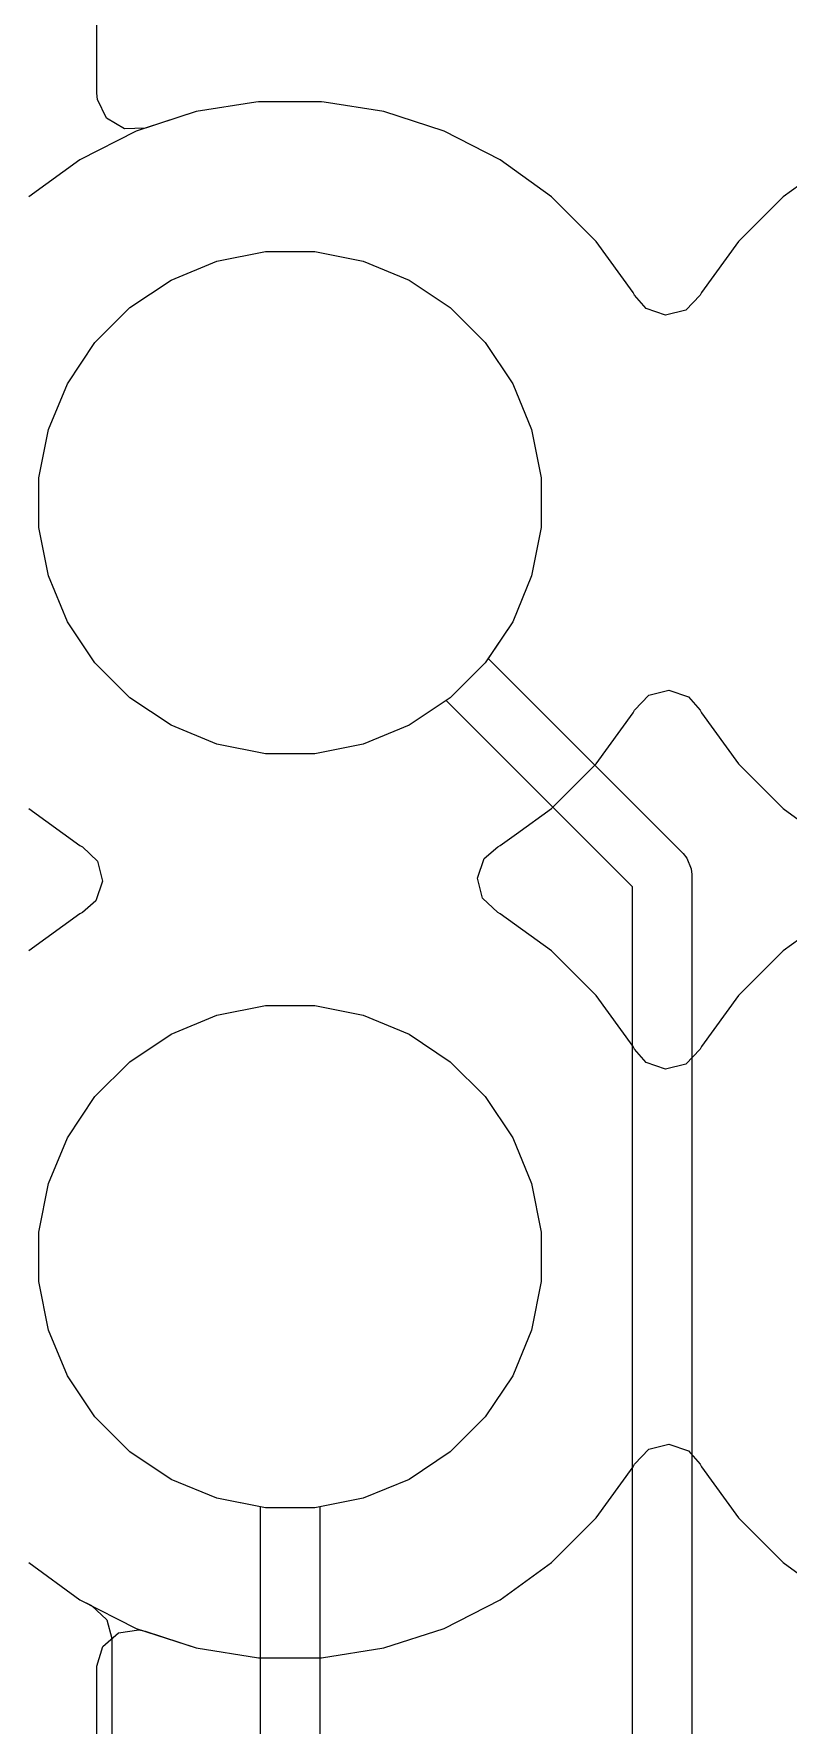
# Model space of a CAD drawing. Header units: inches. Extents: x 6.57 to 9.79, y -8.72 to -3.17.
# Drawn here: x 8.0074 to 8.1074, y -7.662 to -7.4377 of the extents above; entities that cross this region are included whole.
import ezdxf

# ---------------------------------------------------------------- set-up
doc = ezdxf.new("R2010")
doc.units = ezdxf.units.IN
doc.header["$MEASUREMENT"] = 0
doc.layers.add('B.Cu', color=153, linetype='CONTINUOUS', true_color=0x4d7fc4)

msp = doc.modelspace()

# ---------------------------------------------------------------- linework, layer by layer
at = {"layer": 'B.Cu', "linetype": 'CONTINUOUS'}
for p, q in [((8.01577, -7.44558), (8.01577, -6.88189)), ((8.01577, -7.44558), (8.01577, -7.26689)), ((8.01584, -7.44641), (8.01577, -7.44558)), ((8.01584, -7.44641), (8.01577, -7.44558)), ((8.01705, -7.44888), (8.01584, -7.44641)), ((8.01705, -7.44888), (8.01584, -7.44641)), ((8.03685, -7.44677), (8.02892, -7.44802)), ((8.03685, -7.44677), (8.02892, -7.44802)), ((8.03685, -7.44677), (8.02892, -7.44802)), ((8.03685, -7.44677), (8.02892, -7.44802)), ((8.03719, -7.44671), (8.03685, -7.44677)), ((8.03719, -7.44671), (8.03685, -7.44677)), ((8.03719, -7.44671), (8.03685, -7.44677)), ((8.03719, -7.44671), (8.03685, -7.44677)), ((8.04555, -7.44671), (8.03719, -7.44671)), ((8.04555, -7.44671), (8.03719, -7.44671)), ((8.04555, -7.44671), (8.03719, -7.44671)), ((8.04555, -7.44671), (8.03719, -7.44671)), ((8.04589, -7.44677), (8.04555, -7.44671)), ((8.04589, -7.44677), (8.04555, -7.44671)), ((8.04589, -7.44677), (8.04555, -7.44671)), ((8.04589, -7.44677), (8.04555, -7.44671)), ((8.05382, -7.44802), (8.04589, -7.44677)), ((8.05382, -7.44802), (8.04589, -7.44677)), ((8.05382, -7.44802), (8.04589, -7.44677)), ((8.05382, -7.44802), (8.04589, -7.44677)), ((8.01941, -7.4503), (8.01705, -7.44888)), ((8.01941, -7.4503), (8.01705, -7.44888)), ((8.02892, -7.44802), (8.02096, -7.45061)), ((8.02892, -7.44802), (8.02096, -7.45061)), ((8.02892, -7.44802), (8.02216, -7.45022)), ((8.02892, -7.44802), (8.02216, -7.45022)), ((8.06178, -7.45061), (8.05382, -7.44802)), ((8.05382, -7.44802), (8.05382, -7.44802)), ((8.05382, -7.44802), (8.05382, -7.44802)), ((8.06178, -7.45061), (8.05382, -7.44802)), ((8.05382, -7.44802), (8.05382, -7.44802)), ((8.05382, -7.44802), (8.05382, -7.44802)), ((8.06178, -7.45061), (8.05382, -7.44802)), ((8.05382, -7.44802), (8.05382, -7.44802)), ((8.05382, -7.44802), (8.05382, -7.44802)), ((8.06178, -7.45061), (8.05382, -7.44802)), ((8.05382, -7.44802), (8.05382, -7.44802)), ((8.05382, -7.44802), (8.05382, -7.44802)), ((8.02096, -7.45061), (8.0135, -7.45441)), ((8.02096, -7.45061), (8.0135, -7.45441)), ((8.02216, -7.45022), (8.01941, -7.4503)), ((8.02216, -7.45022), (8.01941, -7.4503)), ((8.06924, -7.45441), (8.06178, -7.45061)), ((8.06178, -7.45061), (8.06178, -7.45061)), ((8.06178, -7.45061), (8.06178, -7.45061)), ((8.06924, -7.45441), (8.06178, -7.45061)), ((8.06178, -7.45061), (8.06178, -7.45061)), ((8.06178, -7.45061), (8.06178, -7.45061)), ((8.06924, -7.45441), (8.06178, -7.45061)), ((8.06178, -7.45061), (8.06178, -7.45061)), ((8.06178, -7.45061), (8.06178, -7.45061)), ((8.06924, -7.45441), (8.06178, -7.45061)), ((8.06178, -7.45061), (8.06178, -7.45061)), ((8.06178, -7.45061), (8.06178, -7.45061)), ((8.0135, -7.45441), (8.00673, -7.45933)), ((8.0135, -7.45441), (8.00673, -7.45933)), ((8.07601, -7.45933), (8.06924, -7.45441)), ((8.07601, -7.45933), (8.06924, -7.45441)), ((8.07601, -7.45933), (8.06924, -7.45441)), ((8.07601, -7.45933), (8.06924, -7.45441)), ((8.1135, -7.45441), (8.10673, -7.45933)), ((8.1135, -7.45441), (8.10673, -7.45933)), ((8.1135, -7.45441), (8.10673, -7.45933)), ((8.1135, -7.45441), (8.10673, -7.45933)), ((8.08193, -7.46525), (8.07601, -7.45933)), ((8.08193, -7.46525), (8.07601, -7.45933)), ((8.08193, -7.46525), (8.07601, -7.45933)), ((8.08193, -7.46525), (8.07601, -7.45933)), ((8.10673, -7.45933), (8.10081, -7.46525)), ((8.10673, -7.45933), (8.10081, -7.46525)), ((8.10673, -7.45933), (8.10081, -7.46525)), ((8.10673, -7.45933), (8.10081, -7.46525)), ((8.03166, -7.46786), (8.03809, -7.46658)), ((8.03166, -7.46786), (8.03809, -7.46658)), ((8.03166, -7.46786), (8.03809, -7.46658)), ((8.03166, -7.46786), (8.03809, -7.46658)), ((8.03809, -7.46658), (8.04465, -7.46658)), ((8.03809, -7.46658), (8.04465, -7.46658)), ((8.03809, -7.46658), (8.04465, -7.46658)), ((8.03809, -7.46658), (8.04465, -7.46658)), ((8.04465, -7.46658), (8.05108, -7.46786)), ((8.04465, -7.46658), (8.05108, -7.46786)), ((8.04465, -7.46658), (8.05108, -7.46786)), ((8.04465, -7.46658), (8.05108, -7.46786)), ((8.08684, -7.47202), (8.08193, -7.46525)), ((8.08684, -7.47202), (8.08193, -7.46525)), ((8.08684, -7.47202), (8.08193, -7.46525)), ((8.08684, -7.47202), (8.08193, -7.46525)), ((8.10081, -7.46525), (8.0959, -7.47202)), ((8.10081, -7.46525), (8.0959, -7.47202)), ((8.10081, -7.46525), (8.0959, -7.47202)), ((8.10081, -7.46525), (8.0959, -7.47202)), ((8.0256, -7.47037), (8.03166, -7.46786)), ((8.0256, -7.47037), (8.03166, -7.46786)), ((8.0256, -7.47037), (8.03166, -7.46786)), ((8.0256, -7.47037), (8.03166, -7.46786)), ((8.05108, -7.46786), (8.05715, -7.47037)), ((8.05108, -7.46786), (8.05715, -7.47037)), ((8.05108, -7.46786), (8.05715, -7.47037)), ((8.05108, -7.46786), (8.05715, -7.47037)), ((8.02014, -7.47401), (8.0256, -7.47037)), ((8.02014, -7.47401), (8.0256, -7.47037)), ((8.02014, -7.47401), (8.0256, -7.47037)), ((8.02014, -7.47401), (8.0256, -7.47037)), ((8.05715, -7.47037), (8.0626, -7.47401)), ((8.05715, -7.47037), (8.0626, -7.47401)), ((8.05715, -7.47037), (8.0626, -7.47401)), ((8.05715, -7.47037), (8.0626, -7.47401)), ((8.08702, -7.47236), (8.08684, -7.47202)), ((8.08702, -7.47236), (8.08684, -7.47202)), ((8.08702, -7.47236), (8.08684, -7.47202)), ((8.08702, -7.47236), (8.08684, -7.47202)), ((8.08856, -7.47413), (8.08702, -7.47236)), ((8.08856, -7.47413), (8.08702, -7.47236)), ((8.08856, -7.47413), (8.08702, -7.47236)), ((8.08856, -7.47413), (8.08702, -7.47236)), ((8.09572, -7.47236), (8.09383, -7.47436)), ((8.09572, -7.47236), (8.09383, -7.47436)), ((8.09572, -7.47236), (8.09383, -7.47436)), ((8.09572, -7.47236), (8.09383, -7.47436)), ((8.0959, -7.47202), (8.09572, -7.47236)), ((8.0959, -7.47202), (8.09572, -7.47236)), ((8.0959, -7.47202), (8.09572, -7.47236)), ((8.0959, -7.47202), (8.09572, -7.47236)), ((8.0155, -7.47865), (8.02014, -7.47401)), ((8.0155, -7.47865), (8.02014, -7.47401)), ((8.0155, -7.47865), (8.02014, -7.47401)), ((8.0155, -7.47865), (8.02014, -7.47401)), ((8.0626, -7.47401), (8.06724, -7.47865)), ((8.0626, -7.47401), (8.06724, -7.47865)), ((8.0626, -7.47401), (8.06724, -7.47865)), ((8.0626, -7.47401), (8.06724, -7.47865)), ((8.09116, -7.47502), (8.08856, -7.47413)), ((8.09116, -7.47502), (8.08856, -7.47413)), ((8.09116, -7.47502), (8.08856, -7.47413)), ((8.09116, -7.47502), (8.08856, -7.47413)), ((8.09383, -7.47436), (8.09116, -7.47502)), ((8.09383, -7.47436), (8.09116, -7.47502)), ((8.09383, -7.47436), (8.09116, -7.47502)), ((8.09383, -7.47436), (8.09116, -7.47502)), ((8.01186, -7.48411), (8.0155, -7.47865)), ((8.01186, -7.48411), (8.0155, -7.47865)), ((8.01186, -7.48411), (8.0155, -7.47865)), ((8.01186, -7.48411), (8.0155, -7.47865)), ((8.06724, -7.47865), (8.07088, -7.48411)), ((8.06724, -7.47865), (8.07088, -7.48411)), ((8.06724, -7.47865), (8.07088, -7.48411)), ((8.06724, -7.47865), (8.07088, -7.48411)), ((8.00935, -7.49017), (8.01186, -7.48411)), ((8.00935, -7.49017), (8.01186, -7.48411)), ((8.00935, -7.49017), (8.01186, -7.48411)), ((8.00935, -7.49017), (8.01186, -7.48411)), ((8.07088, -7.48411), (8.07339, -7.49017)), ((8.07088, -7.48411), (8.07339, -7.49017)), ((8.07088, -7.48411), (8.07339, -7.49017)), ((8.07088, -7.48411), (8.07339, -7.49017)), ((8.00807, -7.4966), (8.00935, -7.49017)), ((8.00807, -7.4966), (8.00935, -7.49017)), ((8.00807, -7.4966), (8.00935, -7.49017)), ((8.00807, -7.4966), (8.00935, -7.49017)), ((8.07339, -7.49017), (8.07467, -7.4966)), ((8.07339, -7.49017), (8.07467, -7.4966)), ((8.07339, -7.49017), (8.07467, -7.4966)), ((8.07339, -7.49017), (8.07467, -7.4966)), ((8.00807, -7.50316), (8.00807, -7.4966)), ((8.00807, -7.50316), (8.00807, -7.4966)), ((8.00807, -7.50316), (8.00807, -7.4966)), ((8.00807, -7.50316), (8.00807, -7.4966)), ((8.07467, -7.4966), (8.07467, -7.50316)), ((8.07467, -7.4966), (8.07467, -7.50316)), ((8.07467, -7.4966), (8.07467, -7.50316)), ((8.07467, -7.4966), (8.07467, -7.50316)), ((8.00935, -7.5096), (8.00807, -7.50316)), ((8.00935, -7.5096), (8.00807, -7.50316)), ((8.00935, -7.5096), (8.00807, -7.50316)), ((8.00935, -7.5096), (8.00807, -7.50316)), ((8.07467, -7.50316), (8.07339, -7.5096)), ((8.07467, -7.50316), (8.07339, -7.5096)), ((8.07467, -7.50316), (8.07339, -7.5096)), ((8.07467, -7.50316), (8.07339, -7.5096)), ((8.01186, -7.51566), (8.00935, -7.5096)), ((8.01186, -7.51566), (8.00935, -7.5096)), ((8.01186, -7.51566), (8.00935, -7.5096)), ((8.01186, -7.51566), (8.00935, -7.5096)), ((8.07339, -7.5096), (8.07088, -7.51566)), ((8.07339, -7.5096), (8.07088, -7.51566)), ((8.07339, -7.5096), (8.07088, -7.51566)), ((8.07339, -7.5096), (8.07088, -7.51566)), ((8.0155, -7.52111), (8.01186, -7.51566)), ((8.0155, -7.52111), (8.01186, -7.51566)), ((8.0155, -7.52111), (8.01186, -7.51566)), ((8.0155, -7.52111), (8.01186, -7.51566)), ((8.07088, -7.51566), (8.06724, -7.52111)), ((8.07088, -7.51566), (8.06724, -7.52111)), ((8.07088, -7.51566), (8.06724, -7.52111)), ((8.07088, -7.51566), (8.06761, -7.52056)), ((8.06761, -7.52056), (8.09347, -7.54641)), ((8.02014, -7.52575), (8.0155, -7.52111)), ((8.02014, -7.52575), (8.0155, -7.52111)), ((8.02014, -7.52575), (8.0155, -7.52111)), ((8.02014, -7.52575), (8.0155, -7.52111)), ((8.06724, -7.52111), (8.0626, -7.52575)), ((8.06724, -7.52111), (8.0626, -7.52575)), ((8.06724, -7.52111), (8.0626, -7.52575)), ((8.08891, -7.5254), (8.09158, -7.52474)), ((8.09158, -7.52474), (8.09418, -7.52563)), ((8.0256, -7.5294), (8.02014, -7.52575)), ((8.0256, -7.5294), (8.02014, -7.52575)), ((8.0256, -7.5294), (8.02014, -7.52575)), ((8.0256, -7.5294), (8.02014, -7.52575)), ((8.0626, -7.52575), (8.05715, -7.5294)), ((8.0626, -7.52575), (8.05715, -7.5294)), ((8.0626, -7.52575), (8.05715, -7.5294)), ((8.06204, -7.52612), (8.05715, -7.5294)), ((8.08675, -7.55083), (8.06204, -7.52612)), ((8.08684, -7.52775), (8.08702, -7.5274)), ((8.08702, -7.5274), (8.08891, -7.5254)), ((8.09418, -7.52563), (8.09572, -7.5274)), ((8.09572, -7.5274), (8.0959, -7.52775)), ((8.03166, -7.53191), (8.0256, -7.5294)), ((8.03166, -7.53191), (8.0256, -7.5294)), ((8.03166, -7.53191), (8.0256, -7.5294)), ((8.03166, -7.53191), (8.0256, -7.5294)), ((8.05715, -7.5294), (8.05108, -7.53191)), ((8.05715, -7.5294), (8.05108, -7.53191)), ((8.05715, -7.5294), (8.05108, -7.53191)), ((8.05715, -7.5294), (8.05108, -7.53191)), ((8.08193, -7.53452), (8.08684, -7.52775)), ((8.08684, -7.52775), (8.08684, -7.52775)), ((8.08684, -7.52775), (8.08684, -7.52775)), ((8.0959, -7.52775), (8.10081, -7.53452)), ((8.03809, -7.53319), (8.03166, -7.53191)), ((8.03809, -7.53319), (8.03166, -7.53191)), ((8.03809, -7.53319), (8.03166, -7.53191)), ((8.03809, -7.53319), (8.03166, -7.53191)), ((8.05108, -7.53191), (8.04465, -7.53319)), ((8.05108, -7.53191), (8.04465, -7.53319)), ((8.05108, -7.53191), (8.04465, -7.53319)), ((8.05108, -7.53191), (8.04465, -7.53319)), ((8.04465, -7.53319), (8.03809, -7.53319)), ((8.04465, -7.53319), (8.03809, -7.53319)), ((8.04465, -7.53319), (8.03809, -7.53319)), ((8.04465, -7.53319), (8.03809, -7.53319)), ((8.07601, -7.54044), (8.08193, -7.53452)), ((8.08193, -7.53452), (8.08193, -7.53452)), ((8.08193, -7.53452), (8.08193, -7.53452)), ((8.10081, -7.53452), (8.10673, -7.54044)), ((8.00673, -7.54044), (8.0135, -7.54536)), ((8.07139, -7.54379), (8.07601, -7.54044)), ((8.07601, -7.54044), (8.07601, -7.54044)), ((8.07601, -7.54044), (8.07601, -7.54044)), ((8.10673, -7.54044), (8.1135, -7.54536)), ((8.0135, -7.54536), (8.01385, -7.54553)), ((8.06889, -7.54553), (8.06924, -7.54536)), ((8.06924, -7.54536), (8.07139, -7.54379)), ((8.01385, -7.54553), (8.01585, -7.54742)), ((8.01585, -7.54742), (8.01651, -7.55009)), ((8.06623, -7.54967), (8.06712, -7.54707)), ((8.06712, -7.54707), (8.06889, -7.54553)), ((8.09347, -7.54641), (8.09396, -7.54701)), ((8.09396, -7.54701), (8.09454, -7.54843)), ((8.06689, -7.55234), (8.06623, -7.54967)), ((8.09454, -7.54843), (8.09462, -7.5492)), ((8.09462, -7.5492), (8.09462, -7.69291)), ((8.01651, -7.55009), (8.01562, -7.5527)), ((8.08675, -7.69291), (8.08675, -7.55083)), ((8.0135, -7.55441), (8.00673, -7.55933)), ((8.01385, -7.55423), (8.0135, -7.55441)), ((8.01562, -7.5527), (8.01385, -7.55423)), ((8.06889, -7.55423), (8.06689, -7.55234)), ((8.06921, -7.55439), (8.06889, -7.55423)), ((8.06924, -7.55441), (8.06921, -7.55439)), ((8.07601, -7.55933), (8.06924, -7.55441)), ((8.1135, -7.55441), (8.10673, -7.55933)), ((8.08193, -7.56525), (8.07601, -7.55933)), ((8.10673, -7.55933), (8.10081, -7.56525)), ((8.08684, -7.57202), (8.08193, -7.56525)), ((8.10081, -7.56525), (8.0959, -7.57202)), ((8.0256, -7.57037), (8.03166, -7.56786)), ((8.0256, -7.57037), (8.03166, -7.56786)), ((8.0256, -7.57037), (8.03166, -7.56786)), ((8.0256, -7.57037), (8.03166, -7.56786)), ((8.03166, -7.56786), (8.03809, -7.56658)), ((8.03166, -7.56786), (8.03809, -7.56658)), ((8.03166, -7.56786), (8.03809, -7.56658)), ((8.03166, -7.56786), (8.03809, -7.56658)), ((8.03809, -7.56658), (8.04465, -7.56658)), ((8.03809, -7.56658), (8.04465, -7.56658)), ((8.03809, -7.56658), (8.04465, -7.56658)), ((8.03809, -7.56658), (8.04465, -7.56658)), ((8.04465, -7.56658), (8.05108, -7.56786)), ((8.04465, -7.56658), (8.05108, -7.56786)), ((8.04465, -7.56658), (8.05108, -7.56786)), ((8.04465, -7.56658), (8.05108, -7.56786)), ((8.05108, -7.56786), (8.05715, -7.57037)), ((8.05108, -7.56786), (8.05715, -7.57037)), ((8.05108, -7.56786), (8.05715, -7.57037)), ((8.05108, -7.56786), (8.05715, -7.57037)), ((8.02014, -7.57401), (8.0256, -7.57037)), ((8.02014, -7.57401), (8.0256, -7.57037)), ((8.02014, -7.57401), (8.0256, -7.57037)), ((8.02014, -7.57401), (8.0256, -7.57037)), ((8.05715, -7.57037), (8.0626, -7.57401)), ((8.05715, -7.57037), (8.0626, -7.57401)), ((8.05715, -7.57037), (8.0626, -7.57401)), ((8.05715, -7.57037), (8.0626, -7.57401)), ((8.08702, -7.57236), (8.08684, -7.57202)), ((8.08856, -7.57413), (8.08702, -7.57236)), ((8.09572, -7.57236), (8.09383, -7.57436)), ((8.0959, -7.57202), (8.09572, -7.57236)), ((8.0155, -7.57865), (8.02014, -7.57401)), ((8.0155, -7.57865), (8.02014, -7.57401)), ((8.0155, -7.57865), (8.02014, -7.57401)), ((8.0155, -7.57865), (8.02014, -7.57401)), ((8.0626, -7.57401), (8.06724, -7.57865)), ((8.0626, -7.57401), (8.06724, -7.57865)), ((8.0626, -7.57401), (8.06724, -7.57865)), ((8.0626, -7.57401), (8.06724, -7.57865)), ((8.09116, -7.57502), (8.08856, -7.57413)), ((8.09383, -7.57436), (8.09116, -7.57502)), ((8.01186, -7.58411), (8.0155, -7.57865)), ((8.01186, -7.58411), (8.0155, -7.57865)), ((8.01186, -7.58411), (8.0155, -7.57865)), ((8.01186, -7.58411), (8.0155, -7.57865)), ((8.06724, -7.57865), (8.07088, -7.58411)), ((8.06724, -7.57865), (8.07088, -7.58411)), ((8.06724, -7.57865), (8.07088, -7.58411)), ((8.06724, -7.57865), (8.07088, -7.58411)), ((8.00935, -7.59017), (8.01186, -7.58411)), ((8.00935, -7.59017), (8.01186, -7.58411)), ((8.00935, -7.59017), (8.01186, -7.58411)), ((8.00935, -7.59017), (8.01186, -7.58411)), ((8.07088, -7.58411), (8.07339, -7.59017)), ((8.07088, -7.58411), (8.07339, -7.59017)), ((8.07088, -7.58411), (8.07339, -7.59017)), ((8.07088, -7.58411), (8.07339, -7.59017)), ((8.00807, -7.5966), (8.00935, -7.59017)), ((8.00807, -7.5966), (8.00935, -7.59017)), ((8.00807, -7.5966), (8.00935, -7.59017)), ((8.00807, -7.5966), (8.00935, -7.59017)), ((8.07339, -7.59017), (8.07467, -7.5966)), ((8.07339, -7.59017), (8.07467, -7.5966)), ((8.07339, -7.59017), (8.07467, -7.5966)), ((8.07339, -7.59017), (8.07467, -7.5966)), ((8.00807, -7.60316), (8.00807, -7.5966)), ((8.00807, -7.60316), (8.00807, -7.5966)), ((8.00807, -7.60316), (8.00807, -7.5966)), ((8.00807, -7.60316), (8.00807, -7.5966)), ((8.07467, -7.5966), (8.07467, -7.60316)), ((8.07467, -7.5966), (8.07467, -7.60316)), ((8.07467, -7.5966), (8.07467, -7.60316)), ((8.07467, -7.5966), (8.07467, -7.60316)), ((8.00935, -7.6096), (8.00807, -7.60316)), ((8.00935, -7.6096), (8.00807, -7.60316)), ((8.00935, -7.6096), (8.00807, -7.60316)), ((8.00935, -7.6096), (8.00807, -7.60316)), ((8.07467, -7.60316), (8.07339, -7.6096)), ((8.07467, -7.60316), (8.07339, -7.6096)), ((8.07467, -7.60316), (8.07339, -7.6096)), ((8.07467, -7.60316), (8.07339, -7.6096)), ((8.01186, -7.61566), (8.00935, -7.6096)), ((8.01186, -7.61566), (8.00935, -7.6096)), ((8.01186, -7.61566), (8.00935, -7.6096)), ((8.01186, -7.61566), (8.00935, -7.6096)), ((8.07339, -7.6096), (8.07088, -7.61566)), ((8.07339, -7.6096), (8.07088, -7.61566)), ((8.07339, -7.6096), (8.07088, -7.61566)), ((8.07339, -7.6096), (8.07088, -7.61566)), ((8.0155, -7.62111), (8.01186, -7.61566)), ((8.0155, -7.62111), (8.01186, -7.61566)), ((8.0155, -7.62111), (8.01186, -7.61566)), ((8.0155, -7.62111), (8.01186, -7.61566)), ((8.07088, -7.61566), (8.06724, -7.62111)), ((8.07088, -7.61566), (8.06724, -7.62111)), ((8.07088, -7.61566), (8.06724, -7.62111)), ((8.07088, -7.61566), (8.06724, -7.62111)), ((8.02014, -7.62575), (8.0155, -7.62111)), ((8.02014, -7.62575), (8.0155, -7.62111)), ((8.02014, -7.62575), (8.0155, -7.62111)), ((8.02014, -7.62575), (8.0155, -7.62111)), ((8.06724, -7.62111), (8.0626, -7.62575)), ((8.06724, -7.62111), (8.0626, -7.62575)), ((8.06724, -7.62111), (8.0626, -7.62575)), ((8.06724, -7.62111), (8.0626, -7.62575)), ((8.0256, -7.6294), (8.02014, -7.62575)), ((8.0256, -7.6294), (8.02014, -7.62575)), ((8.0256, -7.6294), (8.02014, -7.62575)), ((8.0256, -7.6294), (8.02014, -7.62575)), ((8.0626, -7.62575), (8.05715, -7.6294)), ((8.0626, -7.62575), (8.05715, -7.6294)), ((8.0626, -7.62575), (8.05715, -7.6294)), ((8.0626, -7.62575), (8.05715, -7.6294)), ((8.08702, -7.6274), (8.08891, -7.6254)), ((8.08702, -7.6274), (8.08891, -7.6254)), ((8.08702, -7.6274), (8.08891, -7.6254)), ((8.08891, -7.6254), (8.09158, -7.62474)), ((8.08891, -7.6254), (8.09158, -7.62474)), ((8.08891, -7.6254), (8.09158, -7.62474)), ((8.09158, -7.62474), (8.09418, -7.62563)), ((8.09158, -7.62474), (8.09418, -7.62563)), ((8.09158, -7.62474), (8.09418, -7.62563)), ((8.09418, -7.62563), (8.09572, -7.6274)), ((8.09418, -7.62563), (8.09572, -7.6274)), ((8.09418, -7.62563), (8.09572, -7.6274)), ((8.08193, -7.63452), (8.08684, -7.62775)), ((8.08193, -7.63452), (8.08684, -7.62775)), ((8.08193, -7.63452), (8.08684, -7.62775)), ((8.08684, -7.62775), (8.08702, -7.6274)), ((8.08684, -7.62775), (8.08702, -7.6274)), ((8.08684, -7.62775), (8.08702, -7.6274)), ((8.08684, -7.62775), (8.08684, -7.62775)), ((8.08684, -7.62775), (8.08684, -7.62775)), ((8.08684, -7.62775), (8.08684, -7.62775)), ((8.08684, -7.62775), (8.08684, -7.62775)), ((8.08684, -7.62775), (8.08684, -7.62775)), ((8.08684, -7.62775), (8.08684, -7.62775)), ((8.09572, -7.6274), (8.0959, -7.62775)), ((8.09572, -7.6274), (8.0959, -7.62775)), ((8.09572, -7.6274), (8.0959, -7.62775)), ((8.0959, -7.62775), (8.10081, -7.63452)), ((8.0959, -7.62775), (8.10081, -7.63452)), ((8.0959, -7.62775), (8.10081, -7.63452)), ((8.03166, -7.63191), (8.0256, -7.6294)), ((8.03166, -7.63191), (8.0256, -7.6294)), ((8.03166, -7.63191), (8.0256, -7.6294)), ((8.03166, -7.63191), (8.0256, -7.6294)), ((8.05715, -7.6294), (8.05108, -7.63191)), ((8.05715, -7.6294), (8.05108, -7.63191)), ((8.05715, -7.6294), (8.05108, -7.63191)), ((8.05715, -7.6294), (8.05108, -7.63191)), ((8.03743, -7.63306), (8.03166, -7.63191)), ((8.03809, -7.63319), (8.03166, -7.63191)), ((8.03809, -7.63319), (8.03166, -7.63191)), ((8.03809, -7.63319), (8.03166, -7.63191)), ((8.05108, -7.63191), (8.04465, -7.63319)), ((8.05108, -7.63191), (8.04465, -7.63319)), ((8.05108, -7.63191), (8.04465, -7.63319)), ((8.05108, -7.63191), (8.04531, -7.63306)), ((8.03743, -7.72124), (8.03743, -7.63306)), ((8.04465, -7.63319), (8.03809, -7.63319)), ((8.04465, -7.63319), (8.03809, -7.63319)), ((8.04465, -7.63319), (8.03809, -7.63319)), ((8.04531, -7.63306), (8.04531, -7.7196)), ((8.07601, -7.64044), (8.08193, -7.63452)), ((8.07601, -7.64044), (8.08193, -7.63452)), ((8.07601, -7.64044), (8.08193, -7.63452)), ((8.08193, -7.63452), (8.08193, -7.63452)), ((8.08193, -7.63452), (8.08193, -7.63452)), ((8.08193, -7.63452), (8.08193, -7.63452)), ((8.08193, -7.63452), (8.08193, -7.63452)), ((8.08193, -7.63452), (8.08193, -7.63452)), ((8.08193, -7.63452), (8.08193, -7.63452)), ((8.10081, -7.63452), (8.10673, -7.64044)), ((8.10081, -7.63452), (8.10673, -7.64044)), ((8.10081, -7.63452), (8.10673, -7.64044)), ((8.00673, -7.64044), (8.0135, -7.64536)), ((8.00673, -7.64044), (8.0135, -7.64536)), ((8.00673, -7.64044), (8.0135, -7.64536)), ((8.07264, -7.64289), (8.07601, -7.64044)), ((8.07264, -7.64289), (8.07601, -7.64044)), ((8.07264, -7.64289), (8.07601, -7.64044)), ((8.07601, -7.64044), (8.07601, -7.64044)), ((8.07601, -7.64044), (8.07601, -7.64044)), ((8.07601, -7.64044), (8.07601, -7.64044)), ((8.07601, -7.64044), (8.07601, -7.64044)), ((8.07601, -7.64044), (8.07601, -7.64044)), ((8.07601, -7.64044), (8.07601, -7.64044)), ((8.10673, -7.64044), (8.1135, -7.64536)), ((8.10673, -7.64044), (8.1135, -7.64536)), ((8.10673, -7.64044), (8.1135, -7.64536)), ((8.06924, -7.64536), (8.07264, -7.64289)), ((8.06924, -7.64536), (8.07264, -7.64289)), ((8.06924, -7.64536), (8.07264, -7.64289)), ((8.0135, -7.64536), (8.0135, -7.64536)), ((8.0135, -7.64536), (8.01506, -7.64615)), ((8.0135, -7.64536), (8.0135, -7.64536)), ((8.0135, -7.64536), (8.0135, -7.64536)), ((8.0135, -7.64536), (8.02096, -7.64916)), ((8.0135, -7.64536), (8.0135, -7.64536)), ((8.0135, -7.64536), (8.0135, -7.64536)), ((8.0135, -7.64536), (8.02096, -7.64916)), ((8.01506, -7.64615), (8.01706, -7.64804)), ((8.06178, -7.64916), (8.06924, -7.64536)), ((8.06178, -7.64916), (8.06924, -7.64536)), ((8.06178, -7.64916), (8.06924, -7.64536)), ((8.01706, -7.64804), (8.01773, -7.6505)), ((8.01654, -7.65155), (8.01862, -7.64975)), ((8.01773, -7.6505), (8.01773, -7.71782)), ((8.01862, -7.64975), (8.02134, -7.64936)), ((8.02096, -7.64916), (8.02892, -7.65174)), ((8.02096, -7.64916), (8.02892, -7.65174)), ((8.02134, -7.64936), (8.02216, -7.64955)), ((8.02216, -7.64955), (8.02892, -7.65174)), ((8.05382, -7.65174), (8.06178, -7.64916)), ((8.05382, -7.65174), (8.06178, -7.64916)), ((8.05382, -7.65174), (8.06178, -7.64916)), ((8.01577, -7.65419), (8.01654, -7.65155)), ((8.02892, -7.65174), (8.03719, -7.65305)), ((8.02892, -7.65174), (8.03719, -7.65305)), ((8.02892, -7.65174), (8.03719, -7.65305)), ((8.03719, -7.65305), (8.03719, -7.65305)), ((8.03719, -7.65305), (8.04555, -7.65305)), ((8.03719, -7.65305), (8.03719, -7.65305)), ((8.03719, -7.65305), (8.04555, -7.65305)), ((8.03719, -7.65305), (8.03719, -7.65305)), ((8.03719, -7.65305), (8.04555, -7.65305)), ((8.04555, -7.65305), (8.05382, -7.65174)), ((8.04555, -7.65305), (8.05382, -7.65174)), ((8.04555, -7.65305), (8.05382, -7.65174)), ((8.04555, -7.65305), (8.04555, -7.65305)), ((8.04555, -7.65305), (8.04555, -7.65305)), ((8.04555, -7.65305), (8.04555, -7.65305)), ((8.01577, -7.83267), (8.01577, -7.65419))]:
    msp.add_line(p, q, dxfattribs=at)

doc.saveas('drawing.dxf')
